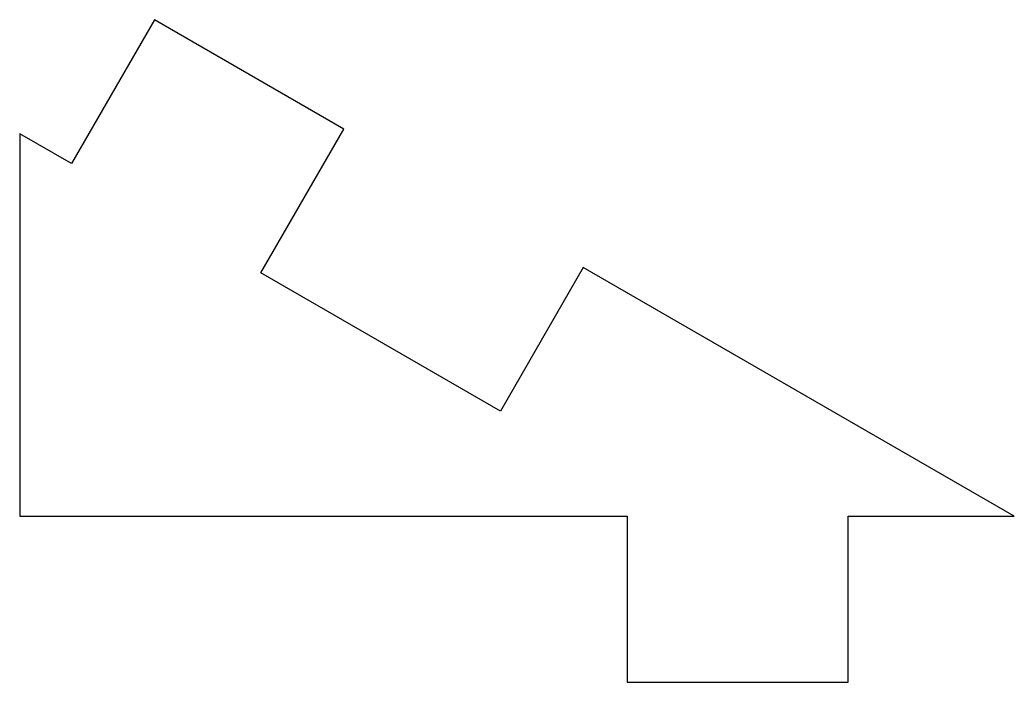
# Model space of a CAD drawing. Header units: millimetres. Extents: x -23.2 to -5.2, y 0 to 12.
import ezdxf

# ---------------------------------------------------------------- set-up
doc = ezdxf.new("R2010")
doc.units = ezdxf.units.MM
doc.layers.get('0').update_dxf_attribs({"linetype": 'CONTINUOUS'})

msp = doc.modelspace()

# ---------------------------------------------------------------- linework, layer by layer
msp.add_lwpolyline([(-23.182, 3), (-12.196, 3), (-12.196, 0), (-8.196, 0), (-8.196, 3), (-5.196, 3), (-12.99, 7.5), (-14.49, 4.902), (-18.821, 7.402), (-17.321, 10), (-20.749, 11.979), (-22.249, 9.381), (-23.182, 9.92)], close=True)

doc.saveas('drawing.dxf')
